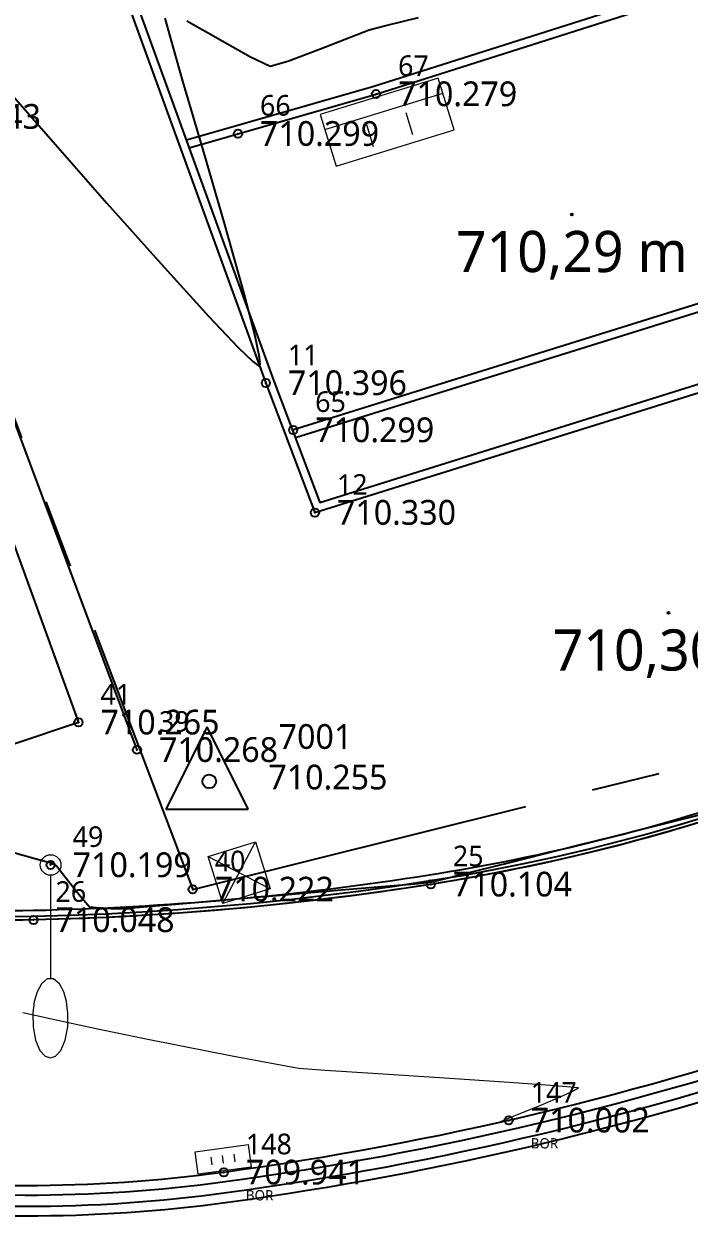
# Model space of a CAD drawing. Header units: metres. Extents: x 429510 to 429857, y 4467140 to 4467333.
# Drawn here: x 429643.81 to 429653.5, y 4467182.09 to 4467199.45 of the extents above; entities that cross this region are included whole.
import ezdxf

# ---------------------------------------------------------------- set-up
doc = ezdxf.new("R2010")
doc.units = ezdxf.units.M
doc.header["$LTSCALE"] = 4
doc.header["$PDMODE"] = 32
doc.header["$PDSIZE"] = 0.12
doc.linetypes.add('CENTER', pattern=[2, 1.25, -0.25, 0.25, -0.25])
for name, color, linetype in [('C-ETIQ', 7, 'Continuous'), ('C-MARC', 7, 'Continuous'), ('C-PUNTOS', 7, 'Continuous'), ('C-SUPE-ETIQ_Puntos', 92, 'Continuous'), ('C-TOPO-FEAT', 94, 'Continuous')]:
    doc.layers.add(name, color=color, linetype=linetype)
doc.layers.add('C-SUPE_CurvasMaestras', color=7, linetype='Continuous', lineweight=18, true_color=0x574100)
doc.layers.add('TRIAL-BORDILLO', color=7, linetype='Continuous', lineweight=9, true_color=0xc70063)
doc.layers.add('C-SUPE_CurvasNivel', color=7, linetype='Continuous', true_color=0xb38600)
doc.layers.add('TRIAL-TEXTO', color=7, linetype='Continuous', true_color=0x000000)
for name, color, linetype, lineweight in [('TB-32BANCO-MADERA-P', 254, 'Continuous', 0), ('TB-36VENTILACION-P', 253, 'Continuous', 0), ('TB-44BACULO-SENCILLO-P', 254, 'Continuous', 0), ('TB-47REGISTRO-ELECTRICO-P', 213, 'Continuous', 0), ('TB-49SUMIDERO-P', 5, 'Continuous', 0), ('TRIAL-ACERA', 125, 'Continuous', 9), ('TRIAL-VALLA', 150, 'CENTER', 9)]:
    doc.layers.add(name, color=color, linetype=linetype, lineweight=lineweight)
doc.styles.get("Standard").update_dxf_attribs({"font": 'segoeuil.ttf'})
doc.styles.add('Trial_standard', font='segoeuisl.ttf')

# ---------------------------------------------------------------- blocks, each defined once
blk = doc.blocks.new('*U28')
for p, q in [((-2.34, 0.608), (0.527, 1.491)), ((-0.377, 1.027), (-0.211, 0.489)), ((-1.332, 0.733), (-1.166, 0.195))]:
    blk.add_line(p, q)
at = {"flags": 128}
blk.add_lwpolyline([(-2.067, -0.278), (0.8, 0.605), (0.413, 1.859), (-2.454, 0.976)], close=True, dxfattribs=at)
blk = doc.blocks.new('*U29')
at = {"flags": 128}
for points in [[(0, -0.25), (0, -2.764)], [(-0.006, -4.684), (0.118, -4.642), (0.246, -4.5), (0.352, -4.25), (0.414, -3.93), (0.42, -3.598), (0.384, -3.312), (0.318, -3.082), (0.212, -2.882), (0.072, -2.764), (-0.084, -2.764), (-0.224, -2.882), (-0.33, -3.082), (-0.396, -3.312), (-0.432, -3.598), (-0.426, -3.93), (-0.364, -4.25), (-0.258, -4.5), (-0.13, -4.642), (-0.006, -4.684)]]:
    blk.add_lwpolyline(points, dxfattribs=at)
blk.add_circle((0, 0), 0.25)
blk = doc.blocks.new('*U27')
for p, q in [((-0.395, -0.751), (0.395, 0.751)), ((-0.751, 0.395), (0.751, -0.395))]:
    blk.add_line(p, q)
at = {"flags": 128}
blk.add_lwpolyline([(-0.395, -0.751), (-0.751, 0.395), (0.395, 0.751), (0.751, -0.395), (-0.395, -0.751)], dxfattribs=at)
blk = doc.blocks.new('SUM10')
at = {"flags": 128}
blk.add_lwpolyline([(-0.65, 0.275), (0.65, 0.275), (0.65, -0.275), (-0.65, -0.275)], close=True, dxfattribs=at)
for points in [[(-0.281, 0.094), (-0.281, -0.094)], [(0, 0.094), (0, -0.093)], [(0.281, 0.094), (0.281, -0.093)]]:
    blk.add_lwpolyline(points, dxfattribs=at)
blk = doc.blocks.new('*U49')
at = {"color": 0, "linetype": 'ByBlock', "lineweight": -2, "transparency": 16777216}
blk.add_point((0, 0), dxfattribs=at)
blk = doc.blocks.new('Station Mark')
at = {"color": 0, "linetype": 'ByBlock', "lineweight": -2}
for p, q in [((-0.024, 0.601), (-0.477, -0.304)), ((0.428, -0.304), (-0.024, 0.601)), ((-0.477, -0.304), (0.428, -0.304))]:
    blk.add_line(p, q, dxfattribs=at)
blk.add_circle((0, 0), 0.0757, dxfattribs=at)

msp = doc.modelspace()

# ---------------------------------------------------------------- linework, layer by layer
at = {"layer": 'C-MARC', "color": 7, "linetype": 'Continuous', "lineweight": -3}
for centre in [(429651.795, 4467196.677, 710.292), (429653.205, 4467190.874, 710.299)]:
    msp.add_circle(centre, 0.015, dxfattribs=at)
at = {"layer": 'C-SUPE_CurvasMaestras', "color": 48, "linetype": 'Continuous', "lineweight": 18, "true_color": 0x574100, "elevation": 710, "flags": 128}
msp.add_lwpolyline([(429643.798, 4467185.054), (429644.393, 4467184.924), (429644.911, 4467184.814), (429645.197, 4467184.754), (429645.522, 4467184.688), (429646.136, 4467184.566), (429646.85, 4467184.426), (429647.474, 4467184.306), (429647.818, 4467184.245), (429648.2, 4467184.216), (429648.976, 4467184.165), (429649.94, 4467184.103), (429650.884, 4467184.041), (429651.487, 4467183.998), (429651.781, 4467183.973), (429651.877, 4467183.961), (429651.891, 4467183.956), (429651.883, 4467183.948), (429651.826, 4467183.915), (429651.654, 4467183.836), (429651.337, 4467183.702), (429650.942, 4467183.541), (429650.74, 4467183.459)], dxfattribs=at)
at = {"layer": 'C-SUPE_CurvasNivel', "color": 42, "linetype": 'Continuous', "lineweight": -3, "true_color": 0xb38600, "flags": 128}
for points, elevation in [([(429642.319, 4467199.514), (429642.474, 4467199.452), (429642.721, 4467199.358), (429642.873, 4467199.293), (429643.067, 4467199.075), (429643.554, 4467198.517), (429644.238, 4467197.735), (429645.022, 4467196.843), (429645.811, 4467195.956), (429646.509, 4467195.189), (429646.937, 4467194.739), (429647.15, 4467194.535), (429647.228, 4467194.477), (429647.247, 4467194.473), (429647.255, 4467194.492), (429647.247, 4467194.597), (429647.184, 4467194.902), (429647.023, 4467195.526), (429646.741, 4467196.53), (429646.423, 4467197.619), (429646.129, 4467198.619), (429645.952, 4467199.237), (429645.872, 4467199.535)], 710.4), ([(429646.186, 4467199.495), (429646.599, 4467199.262), (429647.113, 4467198.972), (429647.4, 4467198.835), (429647.659, 4467198.909), (429648.119, 4467199.082), (429648.579, 4467199.264), (429648.842, 4467199.364), (429649.086, 4467199.427), (429649.562, 4467199.543)], 710.4), ([(429643.453, 4467187.445), (429643.993, 4467187.294), (429644.209, 4467187.234), (429644.293, 4467187.188), (429644.411, 4467187.036), (429644.634, 4467186.753), (429644.771, 4467186.592), (429644.978, 4467186.572), (429645.191, 4467186.564), (429645.436, 4467186.584), (429646.023, 4467186.634), (429646.784, 4467186.7), (429647.552, 4467186.766), (429648.158, 4467186.819), (429648.436, 4467186.843), (429648.672, 4467186.862), (429649.087, 4467186.896), (429649.502, 4467186.931), (429649.737, 4467186.955), (429649.96, 4467187.007), (429650.399, 4467187.116), (429650.914, 4467187.246), (429651.366, 4467187.361), (429651.614, 4467187.424), (429651.884, 4467187.491), (429652.435, 4467187.627), (429653.131, 4467187.8), (429653.836, 4467187.975)], 710.2)]:
    msp.add_lwpolyline(points, dxfattribs=dict(at, elevation=elevation))
at = {"layer": 'C-TOPO-FEAT', "color": 94, "linetype": 'Continuous', "lineweight": -3}
for points in [[(429653.829, 4467187.929, 710.263), (429653.382, 4467187.793, 710.261), (429652.932, 4467187.664, 710.259), (429652.481, 4467187.543, 710.257), (429652.027, 4467187.429, 710.254), (429651.572, 4467187.322, 710.252), (429651.114, 4467187.223, 710.25), (429650.656, 4467187.131, 710.248), (429650.196, 4467187.047, 710.246), (429649.734, 4467186.97, 710.244), (429649.212, 4467186.891, 710.239), (429648.689, 4467186.819, 710.234), (429648.165, 4467186.752, 710.229), (429647.64, 4467186.692, 710.224), (429647.115, 4467186.639, 710.219), (429646.589, 4467186.592, 710.213), (429646.062, 4467186.551, 710.208), (429645.535, 4467186.517, 710.203), (429645.008, 4467186.489, 710.198), (429644.48, 4467186.468, 710.193), (429643.952, 4467186.453, 710.188), (429643.542, 4467186.447, 710.183)], [(429653.844, 4467187.881, 710.123), (429653.395, 4467187.745, 710.121), (429652.945, 4467187.616, 710.119), (429652.493, 4467187.494, 710.117), (429652.038, 4467187.38, 710.114), (429651.582, 4467187.273, 710.112), (429651.124, 4467187.174, 710.11), (429650.665, 4467187.082, 710.108), (429650.204, 4467186.998, 710.106), (429649.742, 4467186.921, 710.104), (429649.219, 4467186.842, 710.099), (429648.695, 4467186.769, 710.094), (429648.171, 4467186.703, 710.089), (429647.646, 4467186.643, 710.084), (429647.119, 4467186.589, 710.079), (429646.593, 4467186.542, 710.073), (429646.066, 4467186.501, 710.068), (429645.538, 4467186.467, 710.063), (429645.01, 4467186.439, 710.058), (429644.482, 4467186.418, 710.053), (429643.953, 4467186.403, 710.048), (429643.542, 4467186.397, 710.042)]]:
    msp.add_polyline3d(points, dxfattribs=at)
at = {"layer": 'TB-36VENTILACION-P', "lineweight": -3}
msp.add_lwpolyline([(429636.943, 4467195.672), (429641.686, 4467197.323), (429644.608, 4467189.28), (429639.778, 4467187.66), (429636.943, 4467195.672)], dxfattribs=at)
at = {"layer": 'TRIAL-ACERA', "lineweight": -3}
for points in [[(429646.18, 4467197.761), (429648.909, 4467198.545), (429658.035, 4467201.444), (429667.441, 4467204.315), (429672.392, 4467205.813), (429677.185, 4467207.461), (429686.955, 4467210.664), (429690.864, 4467211.801)], [(429646.221, 4467197.648), (429648.944, 4467198.43), (429658.071, 4467201.329), (429667.476, 4467204.2), (429672.429, 4467205.699), (429677.223, 4467207.347), (429686.99, 4467210.549), (429690.898, 4467211.686)], [(429691.414, 4467207.195), (429687.281, 4467205.983), (429681.873, 4467204.201), (429672.313, 4467201.188), (429663.381, 4467198.415), (429647.727, 4467193.534)], [(429691.448, 4467207.08), (429687.317, 4467205.868), (429681.91, 4467204.087), (429672.349, 4467201.073), (429663.417, 4467198.3), (429647.77, 4467193.422)], [(429624.77, 4467192.206), (429636.129, 4467196.05), (429642.007, 4467198.101), (429645.461, 4467188.88)]]:
    msp.add_lwpolyline(points, dxfattribs=at)
for points in [[(429636.142, 4467200.047), (429638.543, 4467200.876), (429642.874, 4467202.374, -0.322128), (429644.384, 4467202.279, -0.156692), (429644.736, 4467201.735), (429647.451, 4467194.264), (429648.125, 4467192.483), (429656.303, 4467195.04), (429670.137, 4467199.329), (429679.186, 4467202.113), (429691.534, 4467205.976)], [(429614.448, 4467203.571, 0.079906), (429622.585, 4467200.275), (429626.564, 4467199.034), (429629.565, 4467197.693), (429629.668, 4467197.683), (429638.582, 4467200.763), (429642.926, 4467202.265, -0.32527), (429644.308, 4467202.186, -0.158051), (429644.621, 4467201.699), (429647.338, 4467194.222), (429648.053, 4467192.335), (429656.339, 4467194.925), (429670.172, 4467199.214), (429679.222, 4467201.998), (429691.57, 4467205.861)]]:
    msp.add_lwpolyline(points, format="xyb", dxfattribs=at)
at = {"layer": 'TRIAL-BORDILLO', "lineweight": -3}
for points in [[(429620.449, 4467195.683), (429621.178, 4467194.998), (429623.539, 4467193.067), (429624.717, 4467192.163, 0.085882), (429639.069, 4467186.926, 0.050178), (429643.95, 4467186.543, 0.033632), (429649.72, 4467187.059, 0.044988), (429654.69, 4467188.309), (429660.518, 4467190.076), (429670.846, 4467193.225), (429678.067, 4467195.49), (429678.973, 4467195.839), (429681.996, 4467196.694), (429682.905, 4467196.977), (429693.294, 4467200.199)], [(429693.335, 4467200.065), (429682.947, 4467196.843), (429682.036, 4467196.56), (429679.017, 4467195.706), (429678.113, 4467195.358), (429670.887, 4467193.091), (429660.559, 4467189.942), (429654.733, 4467188.176, -0.044963), (429649.742, 4467186.921, -0.033632), (429643.953, 4467186.403, -0.050178), (429639.044, 4467186.788, -0.085934), (429624.639, 4467192.046)], [(429660.826, 4467186.374), (429655.742, 4467184.873, -0.048854), (429646.726, 4467182.727, -0.068821), (429640.938, 4467182.735, -0.027441), (429632.036, 4467184.481, -0.06025), (429626.41, 4467186.656), (429624.469, 4467187.545)], [(429660.866, 4467186.24), (429655.785, 4467184.74, -0.048837), (429646.745, 4467182.588, -0.068821), (429640.919, 4467182.596, -0.027441), (429632.002, 4467184.345, -0.060208), (429626.348, 4467186.53), (429624.411, 4467187.418)], [(429660.913, 4467186.084), (429655.834, 4467184.585, -0.048818), (429646.767, 4467182.427, -0.068821), (429640.896, 4467182.435, -0.027441), (429631.962, 4467184.188, -0.06016), (429626.276, 4467186.385), (429624.343, 4467187.27)], [(429660.952, 4467185.95), (429655.877, 4467184.451, -0.048802), (429646.786, 4467182.288, -0.068821), (429640.877, 4467182.297, -0.027441), (429631.927, 4467184.052, -0.060119), (429626.214, 4467186.259), (429624.285, 4467187.143)]]:
    msp.add_lwpolyline(points, format="xyb", dxfattribs=at)
at = {"layer": 'TRIAL-VALLA', "lineweight": -3}
msp.add_lwpolyline([(429624.77, 4467192.206), (429642.007, 4467198.101), (429646.273, 4467186.848), (429656.721, 4467189.447), (429669.226, 4467193.12)], dxfattribs=at)

# ---------------------------------------------------------------- block references
at = {"layer": 'C-PUNTOS'}
for p in [(429648.944, 4467198.43, 710.279), (429646.932, 4467197.852, 710.299), (429647.338, 4467194.222, 710.396), (429647.736, 4467193.537, 710.299), (429648.053, 4467192.335, 710.33), (429644.608, 4467189.28, 710.265), (429645.461, 4467188.88, 710.268), (429644.203, 4467187.203, 710.199), (429649.742, 4467186.921, 710.104), (429646.273, 4467186.848, 710.222), (429643.953, 4467186.403, 710.048), (429650.876, 4467183.484, 710.002), (429646.726, 4467182.727, 709.941)]:
    msp.add_blockref('*U49', p, dxfattribs=at)
at = {"layer": 'TB-32BANCO-MADERA-P', "lineweight": -3, "xscale": 0.6, "yscale": 0.6, "zscale": 0.6}
msp.add_blockref('*U28', (429649.603, 4467197.547), dxfattribs=at)
at = {"layer": 'TB-44BACULO-SENCILLO-P', "lineweight": -3, "xscale": 0.6, "yscale": 0.6, "zscale": 0.6}
msp.add_blockref('*U29', (429644.203, 4467187.203), dxfattribs=at)
at = {"layer": 'TB-47REGISTRO-ELECTRICO-P', "lineweight": -3, "xscale": 0.6, "yscale": 0.6, "zscale": 0.6}
msp.add_blockref('*U27', (429646.949, 4467187.092), dxfattribs=at)
at = {"layer": 'TB-49SUMIDERO-P', "lineweight": -3, "xscale": 0.6000000000000002, "yscale": 0.6000000000000002, "zscale": 0.6000000000000002, "rotation": 187.7947364350961}
msp.add_blockref('SUM10', (429646.715, 4467182.915), dxfattribs=at)
at = {"layer": 'TRIAL-TEXTO', "color": 151, "xscale": 1.3261372419259, "yscale": 1.3261372419259, "zscale": 1.3261372419259}
msp.add_blockref('Station Mark', (429646.514, 4467188.42, 710.255), dxfattribs=at)

# ---------------------------------------------------------------- texts
at = {"layer": 'C-ETIQ', "linetype": 'ByBlock', "style": 'Trial_standard'}
for s, insert, char_height, attachment_point in [('67', (429649.265, 4467198.689, 710.279), 0.3, 7), ('66', (429647.253, 4467198.111, 710.299), 0.3, 7), ('11', (429647.659, 4467194.481, 710.396), 0.3, 7), ('65', (429648.057, 4467193.796, 710.299), 0.3, 7), ('12', (429648.374, 4467192.594, 710.33), 0.3, 7), ('41', (429644.929, 4467189.539, 710.265), 0.3, 7), ('39', (429645.782, 4467189.139, 710.268), 0.3, 7), ('49', (429644.524, 4467187.462, 710.199), 0.3, 7), ('40', (429646.594, 4467187.107, 710.222), 0.3, 7), ('25', (429650.063, 4467187.18, 710.104), 0.3, 7), ('26', (429644.274, 4467186.662, 710.048), 0.3, 7), ('147', (429651.197, 4467183.743, 710.002), 0.3, 7), ('148', (429647.047, 4467182.986, 709.941), 0.3, 7), ('BOR', (429651.197, 4467183.225, 710.002), 0.15, 1), ('BOR', (429647.047, 4467182.468, 709.941), 0.15, 1)]:
    msp.add_mtext(s, dxfattribs=dict(at, insert=insert, char_height=char_height, attachment_point=attachment_point))
at = {"layer": 'C-ETIQ', "color": 1, "linetype": 'ByBlock', "char_height": 0.36, "attachment_point": 4, "style": 'Trial_standard'}
for s, insert in [('710.279', (429649.265, 4467198.43, 710.279)), ('710.343', (429642.328, 4467198.101, 710.343)), ('710.299', (429647.253, 4467197.852, 710.299)), ('710.396', (429647.659, 4467194.222, 710.396)), ('710.299', (429648.057, 4467193.537, 710.299)), ('710.330', (429648.374, 4467192.335, 710.33)), ('710.265', (429644.929, 4467189.28, 710.265)), ('710.268', (429645.782, 4467188.88, 710.268)), ('710.199', (429644.524, 4467187.203, 710.199)), ('710.222', (429646.594, 4467186.848, 710.222)), ('710.104', (429650.063, 4467186.921, 710.104)), ('710.048', (429644.274, 4467186.403, 710.048)), ('710.002', (429651.197, 4467183.484, 710.002)), ('709.941', (429647.047, 4467182.727, 709.941))]:
    msp.add_mtext(s, dxfattribs=dict(at, insert=insert))
at = {"layer": 'C-SUPE-ETIQ_Puntos', "color": 92, "linetype": 'Continuous', "lineweight": -3, "char_height": 0.6, "attachment_point": 2}
for s, insert in [('710,29 m', (429651.795, 4467196.437, 710.292)), ('710,30 m', (429653.205, 4467190.634, 710.299))]:
    msp.add_mtext(s, dxfattribs=dict(at, insert=insert))
at = {"layer": 'TRIAL-TEXTO', "linetype": 'ByBlock', "insert": (429647.525, 4467188.889, 710.255), "char_height": 0.36, "attachment_point": 7, "style": 'Trial_standard'}
msp.add_mtext('7001', dxfattribs=at)
at = {"layer": 'TRIAL-TEXTO', "color": 1, "linetype": 'ByBlock', "insert": (429647.375, 4467188.48, 710.255), "char_height": 0.36, "attachment_point": 4, "style": 'Trial_standard'}
msp.add_mtext('710.255', dxfattribs=at)

doc.saveas('drawing.dxf')
